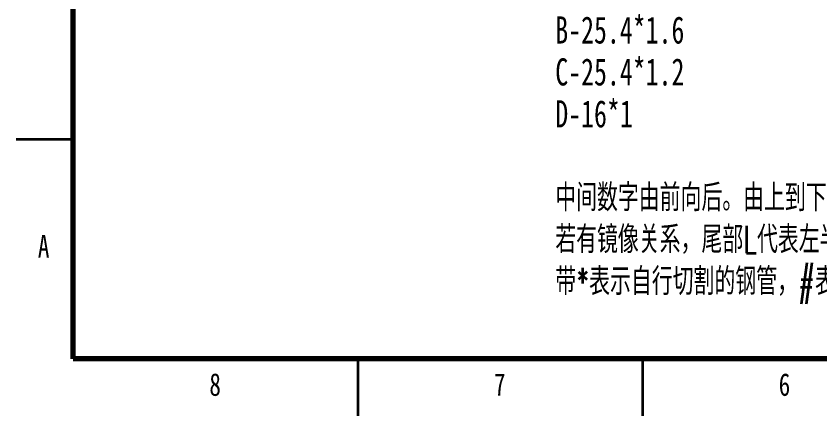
# Model space of a CAD drawing. Header units: millimetres. Extents: x 0 to 420, y 0 to 297.
# Drawn here: x 0 to 141.2, y 0 to 70.1 of the extents above; entities that cross this region are included whole.
import ezdxf

# ---------------------------------------------------------------- set-up
doc = ezdxf.new("R2010")
doc.units = ezdxf.units.MM
doc.styles.add('SLDTEXTSTYLE0', font='TXT', dxfattribs={"width": 0.7, "bigfont": 'bigfont'})
doc.styles.add('SLDTEXTSTYLE1', font='TXT', dxfattribs={"width": 0.7})
doc.styles.add('SLDTEXTSTYLE2', font='TXT', dxfattribs={"width": 0.75})

# ---------------------------------------------------------------- blocks, each defined once
blk = doc.blocks.new('SW_NOTE_0')
at = {"color": 0, "linetype": 'Continuous', "lineweight": 0, "attachment_point": 1}
for s, insert, char_height, style in [('\\M+196BD\\M+196BC规则:', (0, 6.14), 4.7625, 'SLDTEXTSTYLE0'), ('A-25.4*2.4', (0, -1.21), 4.762, 'SLDTEXTSTYLE1'), ('B-25.4*1.6', (0, -8.56), 4.762, 'SLDTEXTSTYLE1'), ('C-25.4*1.2', (0, -15.91), 4.762, 'SLDTEXTSTYLE1'), ('D-16*1', (0, -23.26), 4.762, 'SLDTEXTSTYLE1'), ('\\M+19286间\\M+19094\\M+18E9A\\M+19752\\M+1914F\\M+18CFC\\M+18D40\\M+18142\\M+19752\\M+18FE3\\M+1939E\\M+189BA递\\M+1FA9D', (0, -37.96), 4.7625, 'SLDTEXTSTYLE0'), ('\\M+18EE1\\M+1974C镜\\M+1919C关\\M+18C6E\\M+18143\\M+194F6\\M+19594L\\M+191E3\\M+1955C\\M+18DB6\\M+194BC边钢\\M+18AC7\\M+18143R\\M+191E3\\M+1955C\\M+18945\\M+194BC边钢\\M+18AC7', (0, -45.31), 4.7625, 'SLDTEXTSTYLE0'), ('带*\\M+1955C\\M+18EA6\\M+18EA9\\M+18D73\\M+190D8\\M+18A84\\M+19349钢\\M+18AC7\\M+18143#\\M+1955C\\M+18EA6\\M+19C5E\\M+18AC7', (0, -52.66), 4.7625, 'SLDTEXTSTYLE0')]:
    blk.add_mtext(s, dxfattribs=dict(at, insert=insert, char_height=char_height, style=style))

msp = doc.modelspace()

# ---------------------------------------------------------------- linework, layer by layer
at = {"color": 7, "linetype": 'Continuous', "lineweight": 70}
for p, q in [((10, 10), (10, 287)), ((410, 10), (10, 10))]:
    msp.add_line(p, q, dxfattribs=at)
at = {"color": 7, "linetype": 'Continuous', "lineweight": 35}
for p, q in [((10, 48.5), (0, 48.5)), ((60, 10), (60, 0)), ((110, 10), (110, 0))]:
    msp.add_line(p, q, dxfattribs=at)

# ---------------------------------------------------------------- block references
at = {"color": 7, "linetype": 'Continuous', "lineweight": 0}
msp.add_blockref('SW_NOTE_0', (94.7, 78.62), dxfattribs=at)

# ---------------------------------------------------------------- texts
at = {"color": 7, "linetype": 'Continuous', "lineweight": 0, "char_height": 3.97, "attachment_point": 2, "style": 'SLDTEXTSTYLE2'}
for s, insert in [('A', (4.84, 31.74)), ('8', (34.96, 7.49)), ('7', (84.96, 7.49)), ('6', (134.96, 7.49))]:
    msp.add_mtext(s, dxfattribs=dict(at, insert=insert))

doc.saveas('drawing.dxf')
